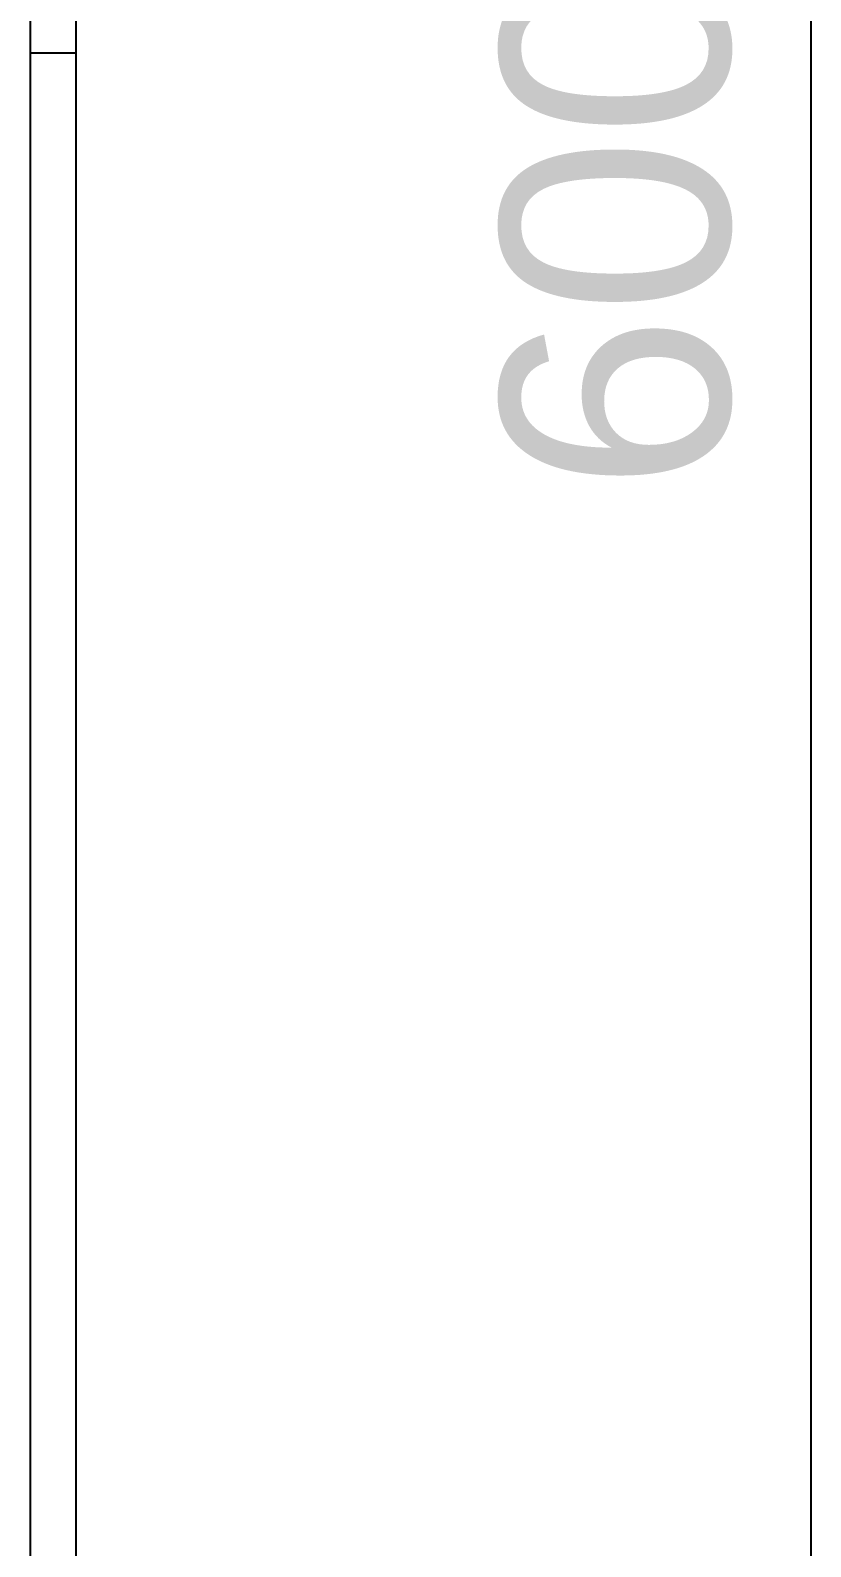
# Model space of a CAD drawing. Extents: x -1 to 1342, y -35 to 723.
# Drawn here: x 1255 to 1340.5, y 133.4 to 299.5 of the extents above; entities that cross this region are included whole.
import ezdxf

# ---------------------------------------------------------------- set-up
doc = ezdxf.new("R2010")
doc.units = 0
doc.layers.get('0').update_dxf_attribs({"lineweight": 18})
doc.layers.add('GP_Kopf', color=7, linetype='Continuous', lineweight=25, true_color=0xffff80)
doc.styles.get("Standard").update_dxf_attribs({"font": 'arial.ttf'})

# ---------------------------------------------------------------- blocks, each defined once
blk = doc.blocks.new('Maß-A0SKLQGRLL', base_point=(1290.5, -1.06))
at = {"color": 0, "linetype": 'ByBlock', "lineweight": -2, "ltscale": 0.25}
blk.add_line((1340.5, 600.03), (1340.5, 0), dxfattribs=at)
at = {"color": 0, "linetype": 'ByBlock', "lineweight": -2, "ltscale": 0.25, "insert": (1306.57, 248.97), "char_height": 25, "attachment_point": 1, "rotation": 90}
blk.add_mtext('{\\fArial;600,03}', dxfattribs=at)
blk = doc.blocks.new('Polygon-A0SKLQGTLL')
at = {"color": 0, "linetype": 'ByBlock', "lineweight": -2, "ltscale": 0.25}
blk.add_line((1260, 600.03), (1260, 0), dxfattribs=at)
blk = doc.blocks.new('Polygon-A0SKLQGZLL', base_point=(5, 5))
at = {"color": 0, "linetype": 'ByBlock', "lineweight": -2, "ltscale": 0.25}
blk.add_line((1255, 595.03), (1255, 5), dxfattribs=at)

msp = doc.modelspace()

# ---------------------------------------------------------------- linework, layer by layer
at = {"layer": 'GP_Kopf', "ltscale": 0.25}
msp.add_line((1260, 297), (1255, 297), dxfattribs=at)

# ---------------------------------------------------------------- block references
for name, p in [('Polygon-A0SKLQGTLL', (0, 0)), ('Maß-A0SKLQGRLL', (1290.5, -1.06)), ('Polygon-A0SKLQGZLL', (5, 5))]:
    msp.add_blockref(name, p, dxfattribs=at)

doc.saveas('drawing.dxf')
